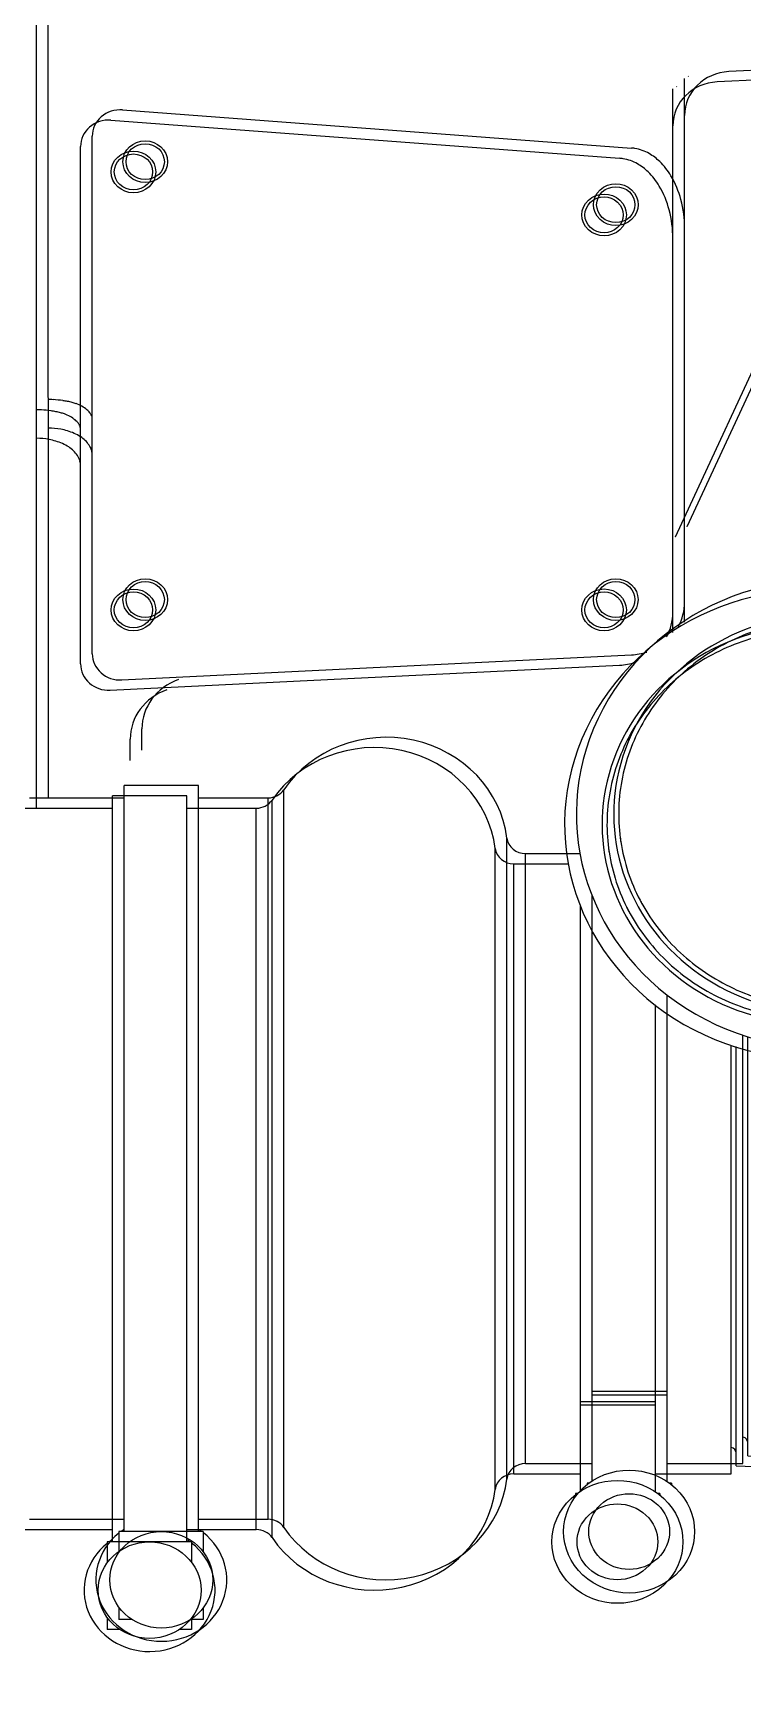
# Model space of a CAD drawing. Header units: inches. Extents: x 4821 to 127877, y 58012 to 433683.
# Drawn here: x 81489.9 to 81696, y 383235.7 to 383714.9 of the extents above; entities that cross this region are included whole.
import ezdxf

# ---------------------------------------------------------------- set-up
doc = ezdxf.new("R2010")
doc.units = ezdxf.units.IN
doc.header["$MEASUREMENT"] = 0
for name, color, linetype in [('A-FURN-FIXD', 10, 'Continuous'), ('A-WALL', 53, 'Continuous'), ('Cloums$0$A-COL-HAT', 8, 'Continuous'), ('EMG - ELEC - ID', 26, 'Continuous'), ('NECB-COLUM', 50, 'Continuous')]:
    doc.layers.add(name, color=color, linetype=linetype)

# ---------------------------------------------------------------- blocks, each defined once
blk = doc.blocks.new('COL BASEMT')
at = {"layer": 'Cloums$0$A-COL-HAT'}
h = blk.add_hatch(dxfattribs=at)
h.set_pattern_fill('ANSI31', color=256, scale=500)
h.set_pattern_definition([(45, (1452118.876, 42013.15), (-44.194174, 44.194174), [])])
h.paths.add_polyline_path([(1693546.85, 345625.99), (1693946.85, 345625.99), (1693950.94, 348875.93), (1693546.85, 348875.93)])
h.paths.add_polyline_path([(1688721.85, 335900.88), (1689121.55, 335900.88), (1689121.85, 337327.04), (1693949.19, 337326.96), (1693946.85, 345125.99), (1693546.85, 345125.99), (1693546.85, 337726.97), (1688721.85, 337727.04)])
h.paths.add_polyline_path([(1641271.85, 335200.88), (1640873.67, 335200.88), (1640871.85, 323973.06), (1689121.85, 323973.08), (1689121.4, 335200.88), (1688721.85, 335200.88), (1688721.85, 324373.08), (1641271.85, 324373.06)])
edge = h.paths.add_edge_path()
edge.add_line((1636446.85, 345125.99), (1636046.85, 345125.99))
edge.add_line((1636046.85, 345125.99), (1636049.02, 337698.91))
edge.add_arc((1626263.14, 338211.03), 9799.28, 305.315023, 357.004292, ccw=False)
edge.add_line((1631927.82, 330214.96), (1632171.53, 329896.4))
edge.add_arc((1626336.78, 338141.43), 10100.73, 305.285859, 355.375183)
edge.add_line((1636404.63, 337327), (1640874.01, 337327))
edge.add_line((1640874.01, 337327), (1640873.78, 335900.88))
edge.add_line((1640873.78, 335900.88), (1641271.85, 335900.88))
edge.add_line((1641271.85, 335900.88), (1641271.85, 337725.88))
edge.add_line((1641271.85, 337725.88), (1636446.85, 337725.88))
edge.add_line((1636446.85, 337725.88), (1636446.85, 345125.99))
h.paths.add_polyline_path([(1636046.85, 345625.99), (1636446.85, 345625.99), (1636446.85, 348875.93), (1636048.92, 348875.93)])
blk = doc.blocks.new('A$C0e128a0b')
at = {"layer": 'A-FURN-FIXD'}
for p, q in [((660.51, 1276.68), (751.97, 1234.28)), ((646.76, 1253.99), (647.26, 1243.94)), ((965.63, 1248.3), (965.84, 1254.54)), ((967.43, 1247.14), (868.91, 1247.14)), ((965.63, 1248.3), (869.17, 1248.3)), ((967.43, 1229.64), (967.43, 1247.14)), ((648.29, 1234.67), (648.29, 1234.67)), ((773.9, 1233.74), (648.83, 1233.74)), ((751.98, 1234.27), (751.98, 1234.27)), ((859.59, 1229.64), (971.62, 1229.64)), ((950.78, 1212.42), (950.78, 1229.64)), ((951.59, 1212.42), (951.59, 1229.64)), ((971.98, 1230.72), (972.35, 1230.72)), ((971.98, 1230.72), (971.98, 1230.17)), ((656.06, 1104.4), (664.83, 1221.49)), ((787.19, 1104.22), (781.43, 1221.49)), ((836.8, 1212.42), (971.53, 1212.42)), ((967.43, 1197.12), (967.43, 1212.42)), ((827.13, 1197.12), (827.13, 1209.65)), ((971.98, 1211.76), (971.98, 1211.34)), ((971.98, 1211.34), (972.26, 1211.34)), ((967.43, 1197.12), (827.13, 1197.12)), ((971, 1192.85), (823.56, 1192.85)), ((982.11, 1141.48), (812.45, 1141.48)), ((980.25, 1137.86), (814.31, 1137.86)), ((814.31, 1121.84), (814.31, 1137.86)), ((980.25, 1121.84), (980.25, 1137.86)), ((983.08, 1121.84), (811.48, 1121.84)), ((811.48, 1121.84), (811.48, 1104.75)), ((983.08, 1122.92), (987.71, 1122.92)), ((983.08, 1122.92), (983.08, 1103.54)), ((1000.65, 1122.92), (1003.27, 1122.92)), ((1003.27, 1122.92), (1003.27, 1120.1)), ((803.32, 1108.84), (798.46, 1108.84)), ((1003.27, 1106.49), (1003.27, 1103.54)), ((983.08, 1104.75), (811.48, 1104.75)), ((814.31, 1082.94), (814.31, 1104.75)), ((980.25, 1082.94), (980.25, 1104.75)), ((983.08, 1103.54), (987.89, 1103.54)), ((1000.48, 1103.54), (1003.27, 1103.54)), ((781.14, 1097.42), (662.1, 1097.42)), ((814.31, 1087.3), (215.03, 1087.3))]:
    blk.add_line(p, q, dxfattribs=at)
for centre, major_axis, start_param, end_param in [((818.03, 1266.43), (0, 57.6), 1.282297, 5.601282), ((818.03, 1266.43), (0, 48.99), 1.658742, 5.224837), ((962.63, 1246.95), (0, 1.35), 0, 1.385264), ((657.34, 1244.5), (0, -10.77), -1.518436, 0), ((983.08, 1220.97), (0, 15.07), 3.926991, 10.210176), ((655.05, 1241.3), (0, 9.8), 2.314151, 2.325616), ((681.92, 1210.04), (0, 23.52), 0.239254, 0.507044), ((683.23, 1204.63), (0, -29.11), 3.140088, 3.383517), ((769.33, 1220.82), (0, 12.92), -0.479397, 0), ((983.08, 1220.97), (0, 9.3), -0.785398, 5.497787), ((676.06, 1219.07), (0, -12.45), 3.909018, 4.162479), ((678.98, 1215.76), (0, -17), 3.650887, 3.905785), ((673.78, 1220.57), (0, -9.6), 4.163117, 4.533685), ((677.86, 1217.91), (0, 5.13), -0.785398, 5.497787), ((768.71, 1217.91), (0, -5.13), 2.356194490203482, 8.639379797383068), ((769.33, 1220.82), (0, -12.92), 1.623156, 1.906152), ((672.75, 1220.81), (0, -8.47), 4.539242, 4.632211), ((677.86, 1217.91), (0, 4.41), 3.926991, 10.210176), ((768.71, 1217.91), (0, 4.41), 3.926991, 10.210176), ((823.09, 1197.12), (0, 4.31), 3.258526, 4.712389), ((971.47, 1197.12), (0, -4.31), 4.712389, 6.166252), ((826.62, 1165.04), (0, 27.99), 0.116933, 2.571156), ((967.94, 1165.04), (0, -27.99), 0.570437, 3.02466), ((810.27, 1137.86), (0, -4.31), 1.570796, 2.571156), ((984.29, 1137.86), (0, 4.31), 0.570437, 1.570796), ((994.18, 1113.3), (0, -15.07), -0.862998, 4.015508), ((994.18, 1113.3), (0, -11.84), 2.356194490200661, 8.639379797380247), ((994.18, 1113.3), (0, 15.07), 0.90963, 0.965364), ((798.46, 1121.76), (0, -12.92), -1.214749, 0), ((667.97, 1109.59), (0, -5.13), 2.356194490203482, 8.639379797383068), ((667.97, 1109.59), (0, -4.41), 2.356194490146334, 8.639379797325917), ((768.71, 1109.59), (0, -5.13), 2.356194490203482, 8.639379797383068), ((768.71, 1109.59), (0, 4.41), 3.926991, 10.210176), ((662.1, 1103.88), (0, 6.46), 1.491079, 3.141593), ((781.14, 1103.88), (0, 6.46), 3.141593, 4.764749), ((994.18, 1113.3), (0, -15.07), -0.965364, -0.90963), ((730.81, 1090.8), (0, 8.19), 0.854632, 1.21039), ((728.45, 1092.97), (0, 4.86), 0.64644, 0.850571), ((727.52, 1094.29), (0, 3.21), 0.441024, 0.647682), ((727.17, 1095.14), (0, -2.28), 3.150017, 3.593158), ((738.75, 1089.17), (0, -9.74), 4.110461, 4.278208), ((736.68, 1090.69), (0, -7.06), 3.693391, 4.111909), ((735.74, 1092.31), (0, -5.16), 3.407813, 3.692657), ((735.43, 1093.5), (0, 3.92), 0.003412, 0.264707), ((747.73, 1086.75), (0, -26.74), 4.566429, 4.649865), ((741.61, 1087.82), (0, 20.11), 1.375038, 1.430301), ((735.34, 1089.17), (0, -13.29), 4.434689, 4.518164), ((732.71, 1089.97), (0, 10.37), 1.20379, 1.293309), ((741.82, 1087.59), (0, 13.38), 1.133024, 1.378228), ((742.28, 1087.17), (0, -20.9), 4.652723, 4.706071), ((743.38, 1087.24), (0, -15.08), 4.517748, 4.708029)]:
    blk.add_ellipse(centre, major_axis=major_axis, ratio=0.9375, start_param=start_param, end_param=end_param, dxfattribs=at)
for points, knots in [([(831.3, 1220.71), (833.54, 1221.45), (837.92, 1223.31), (844, 1227.16), (849.44, 1231.98), (854.1, 1237.64), (857.88, 1244.02), (860.67, 1250.94), (862.42, 1258.25), (863.08, 1265.76), (862.62, 1273.28), (861.58, 1278.19), (860.89, 1280.58)], [0, 0, 0, 0, 6.975011, 13.950017, 20.923958, 27.899202, 34.87388, 41.848512, 48.823745, 55.797903, 62.773146, 69.74776, 69.74776, 69.74776, 69.74776]), ([(775.17, 1252.28), (775.86, 1249.89), (777.61, 1245.21), (781.21, 1238.73), (785.73, 1232.93), (791.04, 1227.95), (797.01, 1223.92), (803.51, 1220.94), (810.36, 1219.07), (817.4, 1218.38), (824.45, 1218.87), (829.05, 1219.97), (831.3, 1220.71)], [0, 0, 0, 0, 6.974614, 13.949857, 20.924015, 27.899248, 34.87388, 41.848558, 48.823801, 55.797743, 62.772749, 69.74776, 69.74776, 69.74776, 69.74776]), ([(831.3, 1220.71), (833.54, 1221.45), (836.04, 1222.51), (838.43, 1223.8), (838.73, 1223.97)], [0, 0, 0, 0, 6.975014, 7.961732, 7.961732, 7.961732, 7.961732]), ([(823.44, 1218.92), (823.77, 1218.96), (826.42, 1219.34), (829.05, 1219.97), (831.3, 1220.71)], [0, 0, 0, 0, 0.986719, 7.961732, 7.961732, 7.961732, 7.961732])]:
    blk.add_open_spline(points, degree=3, knots=knots, dxfattribs=at)

msp = doc.modelspace()

# ---------------------------------------------------------------- hatches: boundary and pattern name
at = {"layer": 'A-WALL'}
h = msp.add_hatch(dxfattribs=at)
h.set_pattern_fill('ANSI36', color=3, scale=250)
h.set_pattern_definition([(45, (-1206225.3, -363005.7), (420.9495, 1543.4815), [1984.375, -396.875, 0, -396.875])])
h.paths.add_polyline_path([(86321.51, 396060.39), (78773.72, 396060.36), (78773.72, 379510.37), (86321.51, 379510.37)])
h.paths.add_polyline_path([(35926.89, 396110.37), (28823.73, 396110.37), (28823.73, 387310.43), (35926.89, 387310.43)])
h = msp.add_hatch(dxfattribs=at)
h.set_pattern_fill('ANSI36', color=3, scale=250)
h.set_pattern_definition([(45, (-1206228.7, -363008.7), (420.9495, 1543.4815), [1984.375, -396.875, 0, -396.875])])
h.paths.add_polyline_path([(86318.11, 396057.41), (78770.32, 396057.38), (78770.32, 379507.39), (86318.11, 379507.39)])
h.paths.add_polyline_path([(35923.49, 396107.39), (28820.33, 396107.39), (28820.33, 387307.45), (35923.49, 387307.44)])

# ---------------------------------------------------------------- block references
at = {"layer": 'EMG - ELEC - ID', "xscale": 1.260932877019967, "yscale": 1.260932877019967, "zscale": 1.260932877019967, "rotation": 270.0008681710996}
for p in [(80119.95, 384516.81), (80123.35, 384519.79)]:
    msp.add_blockref('A$C0e128a0b', p, dxfattribs=at)
at = {"layer": 'NECB-COLUM'}
for p in [(-1607623.13, 42184.44), (-1607626.53, 42181.46)]:
    msp.add_blockref('COL BASEMT', p, dxfattribs=at)

doc.saveas('drawing.dxf')
